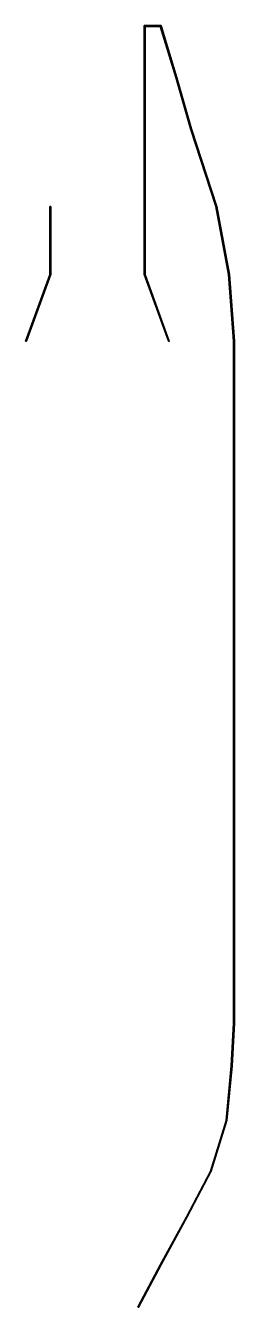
# Model space of a CAD drawing. Extents: x -3.1 to 5.9, y -28.1 to 26.7.
import ezdxf

# ---------------------------------------------------------------- set-up
doc = ezdxf.new("R2010")
doc.units = 0
doc.layers.add('RAILINGS', color=6, linetype='CONTINUOUS')

msp = doc.modelspace()

# ---------------------------------------------------------------- linework, layer by layer
at = {"layer": 'RAILINGS'}
for points in [[(2, 24.52, 2.99), (2, 26.74, 3.1), (2.04, 26.7, 3.1), (2.04, 24.52, 2.99)], [(2.04, 24.52, 2.99), (2.04, 26.7, 3.1), (2, 26.74, 3.1), (2, 24.52, 2.99)], [(2.69, 26.7, 3.1), (2.04, 26.7, 3.1), (2, 26.74, 3.1), (2.73, 26.74, 3.1)], [(2.73, 26.74, 3.1), (2, 26.74, 3.1), (2.04, 26.7, 3.1), (2.69, 26.7, 3.1)], [(2.03, 26.737, 2.01), (2, 26.72, 2.01), (2, 26.72, 3.1), (2.03, 26.737, 3.1)], [(2, 26.72, 2.01), (2.03, 26.703, 2.01), (2.03, 26.703, 3.1), (2, 26.72, 3.1)], [(2.03, 26.703, 2.01), (2.03, 26.737, 2.01), (2.03, 26.737, 3.1), (2.03, 26.703, 3.1)], [(3.4, 24.52, 2.99), (2.73, 26.74, 3.1), (2.69, 26.7, 3.1), (3.36, 24.52, 2.99)], [(3.36, 24.52, 2.99), (2.69, 26.7, 3.1), (2.73, 26.74, 3.1), (3.4, 24.52, 2.99)], [(2.73, 26.737, 2.01), (2.7, 26.72, 2.01), (2.7, 26.72, 3.1), (2.73, 26.737, 3.1)], [(2.7, 26.72, 2.01), (2.73, 26.703, 2.01), (2.73, 26.703, 3.1), (2.7, 26.72, 3.1)], [(2.73, 26.703, 2.01), (2.73, 26.737, 2.01), (2.73, 26.737, 3.1), (2.73, 26.703, 3.1)], [(2.03, 24.537, 1.9), (2, 24.52, 1.9), (2, 24.52, 2.99), (2.03, 24.537, 2.99)], [(2, 24.52, 1.9), (2.03, 24.503, 1.9), (2.03, 24.503, 2.99), (2, 24.52, 2.99)], [(2, 22.33, 2.91), (2, 24.52, 2.99), (2.04, 24.52, 2.99), (2.04, 22.33, 2.91)], [(2.04, 22.33, 2.91), (2.04, 24.52, 2.99), (2, 24.52, 2.99), (2, 22.33, 2.91)], [(2.03, 24.503, 1.9), (2.03, 24.537, 1.9), (2.03, 24.537, 2.99), (2.03, 24.503, 2.99)], [(3.39, 24.537, 1.9), (3.36, 24.52, 1.9), (3.36, 24.52, 2.99), (3.39, 24.537, 2.99)], [(3.36, 24.52, 1.9), (3.39, 24.503, 1.9), (3.39, 24.503, 2.99), (3.36, 24.52, 2.99)], [(3.99, 22.33, 2.91), (3.36, 24.52, 2.99), (3.4, 24.52, 2.99), (4.03, 22.33, 2.91)], [(4.03, 22.33, 2.91), (3.4, 24.52, 2.99), (3.36, 24.52, 2.99), (3.99, 22.33, 2.91)], [(3.39, 24.503, 1.9), (3.39, 24.537, 1.9), (3.39, 24.537, 2.99), (3.39, 24.503, 2.99)], [(2.03, 22.347, 1.82), (2, 22.33, 1.82), (2, 22.33, 2.91), (2.03, 22.347, 2.91)], [(2, 22.33, 1.82), (2.03, 22.313, 1.82), (2.03, 22.313, 2.91), (2, 22.33, 2.91)], [(2.04, 19, 2.77), (2.04, 22.33, 2.91), (2, 22.33, 2.91), (2, 19, 2.77)], [(2, 19, 2.77), (2, 22.33, 2.91), (2.04, 22.33, 2.91), (2.04, 19, 2.77)], [(2.03, 22.313, 1.82), (2.03, 22.347, 1.82), (2.03, 22.347, 2.91), (2.03, 22.313, 2.91)], [(4.02, 22.347, 1.82), (3.99, 22.33, 1.82), (3.99, 22.33, 2.91), (4.02, 22.347, 2.91)], [(3.99, 22.33, 1.82), (4.02, 22.313, 1.82), (4.02, 22.313, 2.91), (3.99, 22.33, 2.91)], [(5.11, 19, 2.77), (4.03, 22.33, 2.91), (3.99, 22.33, 2.91), (5.07, 19, 2.77)], [(5.07, 19, 2.77), (3.99, 22.33, 2.91), (4.03, 22.33, 2.91), (5.11, 19, 2.77)], [(4.02, 22.313, 1.82), (4.02, 22.347, 1.82), (4.02, 22.347, 2.91), (4.02, 22.313, 2.91)], [(-2.04, 16.1, 2.69), (-2.04, 19, 2.77), (-2, 19, 2.77), (-2, 16.1, 2.69)], [(-2, 16.1, 2.69), (-2, 19, 2.77), (-2.04, 19, 2.77), (-2.04, 16.1, 2.69)], [(2.03, 19.017, 1.68), (2, 19, 1.68), (2, 19, 2.77), (2.03, 19.017, 2.77)], [(2, 19, 1.68), (2.03, 18.983, 1.68), (2.03, 18.983, 2.77), (2, 19, 2.77)], [(2.04, 16.1, 2.69), (2.04, 19, 2.77), (2, 19, 2.77), (2, 16.1, 2.69)], [(2, 16.1, 2.69), (2, 19, 2.77), (2.04, 19, 2.77), (2.04, 16.1, 2.69)], [(2.03, 18.983, 1.68), (2.03, 19.017, 1.68), (2.03, 19.017, 2.77), (2.03, 18.983, 2.77)], [(5.1, 19.017, 1.68), (5.07, 19, 1.68), (5.07, 19, 2.77), (5.1, 19.017, 2.77)], [(5.07, 19, 1.68), (5.1, 18.983, 1.68), (5.1, 18.983, 2.77), (5.07, 19, 2.77)], [(5.66, 16.1, 2.69), (5.11, 19, 2.77), (5.07, 19, 2.77), (5.62, 16.1, 2.69)], [(5.62, 16.1, 2.69), (5.07, 19, 2.77), (5.11, 19, 2.77), (5.66, 16.1, 2.69)], [(5.1, 18.983, 1.68), (5.1, 19.017, 1.68), (5.1, 19.017, 2.77), (5.1, 18.983, 2.77)], [(-3.08, 13.24, 2.68), (-2.04, 16.1, 2.69), (-2, 16.1, 2.69), (-3.04, 13.24, 2.68)], [(-3.04, 13.24, 2.68), (-2, 16.1, 2.69), (-2.04, 16.1, 2.69), (-3.08, 13.24, 2.68)], [(2.03, 16.117, 1.6), (2, 16.1, 1.6), (2, 16.1, 2.69), (2.03, 16.117, 2.69)], [(2, 16.1, 1.6), (2.03, 16.083, 1.6), (2.03, 16.083, 2.69), (2, 16.1, 2.69)], [(3.08, 13.24, 2.68), (2.04, 16.1, 2.69), (2, 16.1, 2.69), (3.04, 13.24, 2.68)], [(3.04, 13.24, 2.68), (2, 16.1, 2.69), (2.04, 16.1, 2.69), (3.08, 13.24, 2.68)], [(2.03, 16.083, 1.6), (2.03, 16.117, 1.6), (2.03, 16.117, 2.69), (2.03, 16.083, 2.69)], [(5.65, 16.117, 1.6), (5.62, 16.1, 1.6), (5.62, 16.1, 2.69), (5.65, 16.117, 2.69)], [(5.62, 16.1, 1.6), (5.65, 16.083, 1.6), (5.65, 16.083, 2.69), (5.62, 16.1, 2.69)], [(5.83, 13.24, 2.68), (5.62, 16.1, 2.69), (5.66, 16.1, 2.69), (5.87, 13.24, 2.68)], [(5.87, 13.24, 2.68), (5.66, 16.1, 2.69), (5.62, 16.1, 2.69), (5.83, 13.24, 2.68)], [(5.65, 16.083, 1.6), (5.65, 16.117, 1.6), (5.65, 16.117, 2.69), (5.65, 16.083, 2.69)], [(3.07, 13.257, 1.59), (3.04, 13.24, 1.59), (3.04, 13.24, 2.68), (3.07, 13.257, 2.68)], [(3.04, 13.24, 1.59), (3.07, 13.223, 1.59), (3.07, 13.223, 2.68), (3.04, 13.24, 2.68)], [(3.07, 13.223, 1.59), (3.07, 13.257, 1.59), (3.07, 13.257, 2.68), (3.07, 13.223, 2.68)], [(5.86, 13.257, 1.59), (5.83, 13.24, 1.59), (5.83, 13.24, 2.68), (5.86, 13.257, 2.68)], [(5.83, 13.24, 1.59), (5.86, 13.223, 1.59), (5.86, 13.223, 2.68), (5.83, 13.24, 2.68)], [(5.87, 10.6, 1.68), (5.87, 13.24, 2.68), (5.83, 13.24, 2.68), (5.83, 10.6, 1.68)], [(5.83, 10.6, 1.68), (5.83, 13.24, 2.68), (5.87, 13.24, 2.68), (5.87, 10.6, 1.68)], [(5.86, 13.223, 1.59), (5.86, 13.257, 1.59), (5.86, 13.257, 2.68), (5.86, 13.223, 2.68)], [(5.86, 10.617, 0.59), (5.83, 10.6, 0.59), (5.83, 10.6, 1.68), (5.86, 10.617, 1.68)], [(5.83, 10.6, 0.59), (5.86, 10.583, 0.59), (5.86, 10.583, 1.68), (5.83, 10.6, 1.68)], [(5.87, -9.42, 1.68), (5.87, 10.6, 1.68), (5.83, 10.6, 1.68), (5.83, -9.42, 1.68)], [(5.83, -9.42, 1.68), (5.83, 10.6, 1.68), (5.87, 10.6, 1.68), (5.87, -9.42, 1.68)], [(5.86, 10.583, 0.59), (5.86, 10.617, 0.59), (5.86, 10.617, 1.68), (5.86, 10.583, 1.68)], [(5.86, 8.617, 0.59), (5.83, 8.6, 0.59), (5.83, 8.6, 1.68), (5.86, 8.617, 1.68)], [(5.83, 8.6, 0.59), (5.86, 8.583, 0.59), (5.86, 8.583, 1.68), (5.83, 8.6, 1.68)], [(5.86, 8.583, 0.59), (5.86, 8.617, 0.59), (5.86, 8.617, 1.68), (5.86, 8.583, 1.68)], [(5.86, 6.617, 0.59), (5.83, 6.6, 0.59), (5.83, 6.6, 1.68), (5.86, 6.617, 1.68)], [(5.83, 6.6, 0.59), (5.86, 6.583, 0.59), (5.86, 6.583, 1.68), (5.83, 6.6, 1.68)], [(5.86, 6.583, 0.59), (5.86, 6.617, 0.59), (5.86, 6.617, 1.68), (5.86, 6.583, 1.68)], [(5.86, 4.617, 0.59), (5.83, 4.6, 0.59), (5.83, 4.6, 1.68), (5.86, 4.617, 1.68)], [(5.83, 4.6, 0.59), (5.86, 4.583, 0.59), (5.86, 4.583, 1.68), (5.83, 4.6, 1.68)], [(5.86, 4.583, 0.59), (5.86, 4.617, 0.59), (5.86, 4.617, 1.68), (5.86, 4.583, 1.68)], [(5.86, 2.617, 0.59), (5.83, 2.6, 0.59), (5.83, 2.6, 1.68), (5.86, 2.617, 1.68)], [(5.83, 2.6, 0.59), (5.86, 2.583, 0.59), (5.86, 2.583, 1.68), (5.83, 2.6, 1.68)], [(5.86, 2.583, 0.59), (5.86, 2.617, 0.59), (5.86, 2.617, 1.68), (5.86, 2.583, 1.68)], [(5.86, 0.617, 0.59), (5.83, 0.6, 0.59), (5.83, 0.6, 1.68), (5.86, 0.617, 1.68)], [(5.83, 0.6, 0.59), (5.86, 0.583, 0.59), (5.86, 0.583, 1.68), (5.83, 0.6, 1.68)], [(5.86, 0.583, 0.59), (5.86, 0.617, 0.59), (5.86, 0.617, 1.68), (5.86, 0.583, 1.68)], [(5.86, -1.383, 0.59), (5.83, -1.4, 0.59), (5.83, -1.4, 1.68), (5.86, -1.383, 1.68)], [(5.83, -1.4, 0.59), (5.86, -1.417, 0.59), (5.86, -1.417, 1.68), (5.83, -1.4, 1.68)], [(5.86, -1.417, 0.59), (5.86, -1.383, 0.59), (5.86, -1.383, 1.68), (5.86, -1.417, 1.68)], [(5.86, -3.383, 0.59), (5.83, -3.4, 0.59), (5.83, -3.4, 1.68), (5.86, -3.383, 1.68)], [(5.83, -3.4, 0.59), (5.86, -3.417, 0.59), (5.86, -3.417, 1.68), (5.83, -3.4, 1.68)], [(5.86, -3.417, 0.59), (5.86, -3.383, 0.59), (5.86, -3.383, 1.68), (5.86, -3.417, 1.68)], [(5.86, -5.383, 0.59), (5.83, -5.4, 0.59), (5.83, -5.4, 1.68), (5.86, -5.383, 1.68)], [(5.83, -5.4, 0.59), (5.86, -5.417, 0.59), (5.86, -5.417, 1.68), (5.83, -5.4, 1.68)], [(5.86, -5.417, 0.59), (5.86, -5.383, 0.59), (5.86, -5.383, 1.68), (5.86, -5.417, 1.68)], [(5.86, -7.383, 0.59), (5.83, -7.4, 0.59), (5.83, -7.4, 1.68), (5.86, -7.383, 1.68)], [(5.83, -7.4, 0.59), (5.86, -7.417, 0.59), (5.86, -7.417, 1.68), (5.83, -7.4, 1.68)], [(5.86, -7.417, 0.59), (5.86, -7.383, 0.59), (5.86, -7.383, 1.68), (5.86, -7.417, 1.68)], [(5.86, -9.403, 0.76), (5.83, -9.42, 0.76), (5.83, -9.42, 1.68), (5.86, -9.403, 1.68)], [(5.83, -9.42, 0.76), (5.86, -9.437, 0.77), (5.86, -9.437, 1.68), (5.83, -9.42, 1.68)], [(5.83, -12.01, 2.52), (5.83, -9.42, 1.68), (5.87, -9.42, 1.68), (5.87, -12.01, 2.52)], [(5.87, -12.01, 2.52), (5.87, -9.42, 1.68), (5.83, -9.42, 1.68), (5.83, -12.01, 2.52)], [(5.86, -9.437, 0.77), (5.86, -9.403, 0.76), (5.86, -9.403, 1.68), (5.86, -9.437, 1.68)], [(5.86, -11.993, 1.48), (5.83, -12.01, 1.48), (5.83, -12.01, 2.52), (5.86, -11.993, 2.52)], [(5.83, -12.01, 1.48), (5.86, -12.027, 1.48), (5.86, -12.027, 2.52), (5.83, -12.01, 2.52)], [(5.87, -15.93, 2.52), (5.87, -12.01, 2.52), (5.83, -12.01, 2.52), (5.83, -15.93, 2.52)], [(5.83, -15.93, 2.52), (5.83, -12.01, 2.52), (5.87, -12.01, 2.52), (5.87, -15.93, 2.52)], [(5.86, -12.027, 1.48), (5.86, -11.993, 1.48), (5.86, -11.993, 2.52), (5.86, -12.027, 2.52)], [(5.77, -17.76, 2.52), (5.87, -15.93, 2.52), (5.83, -15.93, 2.52), (5.73, -17.76, 2.52)], [(5.73, -17.76, 2.52), (5.83, -15.93, 2.52), (5.87, -15.93, 2.52), (5.77, -17.76, 2.52)], [(5.86, -15.913, 1.48), (5.83, -15.93, 1.48), (5.83, -15.93, 2.52), (5.86, -15.913, 2.52)], [(5.83, -15.93, 1.48), (5.86, -15.947, 1.48), (5.86, -15.947, 2.52), (5.83, -15.93, 2.52)], [(5.86, -15.947, 1.48), (5.86, -15.913, 1.48), (5.86, -15.913, 2.52), (5.86, -15.947, 2.52)], [(5.51, -20.1, 2.52), (5.73, -17.76, 2.52), (5.77, -17.76, 2.52), (5.55, -20.1, 2.52)], [(5.55, -20.1, 2.52), (5.77, -17.76, 2.52), (5.73, -17.76, 2.52), (5.51, -20.1, 2.52)], [(5.76, -17.743, 1.48), (5.73, -17.76, 1.48), (5.73, -17.76, 2.52), (5.76, -17.743, 2.52)], [(5.73, -17.76, 1.48), (5.76, -17.777, 1.48), (5.76, -17.777, 2.52), (5.73, -17.76, 2.52)], [(5.76, -17.777, 1.48), (5.76, -17.743, 1.48), (5.76, -17.743, 2.52), (5.76, -17.777, 2.52)], [(4.88, -22.26, 2.52), (5.55, -20.1, 2.52), (5.51, -20.1, 2.52), (4.84, -22.26, 2.52)], [(4.84, -22.26, 2.52), (5.51, -20.1, 2.52), (5.55, -20.1, 2.52), (4.88, -22.26, 2.52)], [(5.54, -20.083, 1.48), (5.51, -20.1, 1.48), (5.51, -20.1, 2.52), (5.54, -20.083, 2.52)], [(5.51, -20.1, 1.48), (5.54, -20.117, 1.48), (5.54, -20.117, 2.52), (5.51, -20.1, 2.52)], [(5.54, -20.117, 1.48), (5.54, -20.083, 1.48), (5.54, -20.083, 2.52), (5.54, -20.117, 2.52)], [(3.81, -24.22, 2.52), (4.84, -22.26, 2.52), (4.88, -22.26, 2.52), (3.85, -24.22, 2.52)], [(3.85, -24.22, 2.52), (4.88, -22.26, 2.52), (4.84, -22.26, 2.52), (3.81, -24.22, 2.52)], [(4.87, -22.243, 1.48), (4.84, -22.26, 1.48), (4.84, -22.26, 2.52), (4.87, -22.243, 2.52)], [(4.84, -22.26, 1.48), (4.87, -22.277, 1.48), (4.87, -22.277, 2.52), (4.84, -22.26, 2.52)], [(4.87, -22.277, 1.48), (4.87, -22.243, 1.48), (4.87, -22.243, 2.52), (4.87, -22.277, 2.52)], [(2.73, -26.27, 2.52), (3.85, -24.22, 2.52), (3.81, -24.22, 2.52), (2.69, -26.27, 2.52)], [(2.69, -26.27, 2.52), (3.81, -24.22, 2.52), (3.85, -24.22, 2.52), (2.73, -26.27, 2.52)], [(3.84, -24.203, 1.48), (3.81, -24.22, 1.48), (3.81, -24.22, 2.52), (3.84, -24.203, 2.52)], [(3.81, -24.22, 1.48), (3.84, -24.237, 1.48), (3.84, -24.237, 2.52), (3.81, -24.22, 2.52)], [(3.84, -24.237, 1.48), (3.84, -24.203, 1.48), (3.84, -24.203, 2.52), (3.84, -24.237, 2.52)], [(1.73, -28.07, 2.52), (2.69, -26.27, 2.52), (2.73, -26.27, 2.52), (1.76, -28.09, 2.52)], [(1.76, -28.09, 2.52), (2.73, -26.27, 2.52), (2.69, -26.27, 2.52), (1.73, -28.07, 2.52)], [(2.72, -26.253, 1.48), (2.69, -26.27, 1.48), (2.69, -26.27, 2.52), (2.72, -26.253, 2.52)], [(2.69, -26.27, 1.48), (2.72, -26.287, 1.48), (2.72, -26.287, 2.52), (2.69, -26.27, 2.52)], [(2.72, -26.287, 1.48), (2.72, -26.253, 1.48), (2.72, -26.253, 2.52), (2.72, -26.287, 2.52)], [(1.76, -28.053, 1.48), (1.73, -28.07, 1.48), (1.73, -28.07, 2.52), (1.76, -28.053, 2.52)], [(1.73, -28.07, 1.48), (1.76, -28.087, 1.48), (1.76, -28.087, 2.52), (1.73, -28.07, 2.52)], [(1.76, -28.087, 1.48), (1.76, -28.053, 1.48), (1.76, -28.053, 2.52), (1.76, -28.087, 2.52)]]:
    msp.add_3dface(points, dxfattribs=at)

doc.saveas('drawing.dxf')
